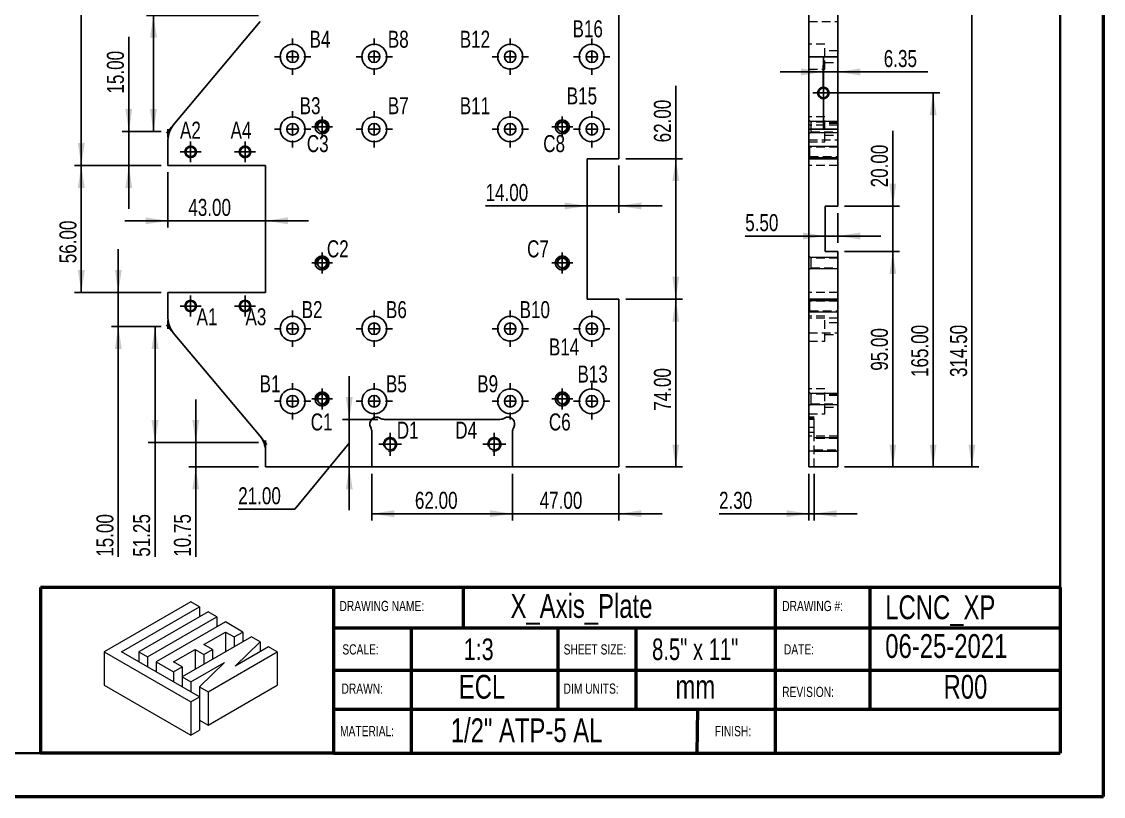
# Model space of a CAD drawing. Header units: millimetres. Extents: x 0 to 279, y 0 to 216.
# Drawn here: x 120.3 to 279.4, y 0 to 113.9 of the extents above; entities that cross this region are included whole.
import ezdxf

# ---------------------------------------------------------------- set-up
doc = ezdxf.new("R2010")
doc.units = ezdxf.units.MM
doc.linetypes.add('CENTERX2', pattern=[20.32, 12.7, -2.54, 2.54, -2.54])
doc.linetypes.add('HIDDEN', pattern=[1.905, 1.27, -0.635])
for name, color, linetype in [('DIM', 1, 'Continuous'), ('PAGE_BORDER', 7, 'Continuous'), ('TITLE_BLOCK_BORDER', 7, 'Continuous'), ('TITLE_BLOCK_TEXT', 8, 'Continuous')]:
    doc.layers.add(name, color=color, linetype=linetype)
doc.styles.add('SLDTEXTSTYLE0', font='TXT', dxfattribs={"width": 0.75})
doc.styles.add('SLDTEXTSTYLE1', font='TXT', dxfattribs={"width": 0.7})
doc.dimstyles.new('SLDDIMSTYLE0', dxfattribs={"dimtxt": 2.5, "dimasz": 3.302, "dimexe": 0, "dimexo": 0.0625, "dimtad": 1, "dimlfac": 3, "dimrnd": 1e-09, "dimzin": 4, "dimdsep": 46, "dimtxsty": 'SLDTEXTSTYLE0', "dimsah": 1, "dimcen": 0.09, "dimadec": 0, "dimazin": 1, "dimtfac": 1, "dimtmove": 0, "dimatfit": 0, "dimfxl": 0, "dimfrac": 2, "dimtolj": 1, "dimtzin": 12, "dimarcsym": 0})
doc.dimstyles.new('SLDDIMSTYLE1', dxfattribs={"dimtxt": 2.5, "dimasz": 3.302, "dimexe": 0, "dimexo": 0.0625, "dimtad": 1, "dimlfac": 3, "dimrnd": 1e-09, "dimzin": 4, "dimdsep": 46, "dimtxsty": 'SLDTEXTSTYLE0', "dimsah": 1, "dimcen": 0.09, "dimadec": 0, "dimazin": 1, "dimtfac": 1, "dimtofl": 0, "dimtmove": 0, "dimatfit": 3, "dimfxl": 0, "dimfrac": 2, "dimtolj": 1, "dimtzin": 12, "dimarcsym": 0})
doc.dimstyles.new('SLDDIMSTYLE2', dxfattribs={"dimtxt": 2.5, "dimasz": 3.302, "dimexe": 0, "dimexo": 0.0625, "dimtad": 1, "dimlfac": 3, "dimrnd": 1e-09, "dimzin": 12, "dimdsep": 46, "dimtxsty": 'SLDTEXTSTYLE0', "dimsah": 1, "dimcen": 0.09, "dimadec": 0, "dimazin": 3, "dimtfac": 1, "dimtofl": 0, "dimtmove": 0, "dimatfit": 3, "dimfxl": 0, "dimfrac": 2, "dimtolj": 1, "dimtzin": 12, "dimarcsym": 0})
doc.dimstyles.new('SLDDIMSTYLE3', dxfattribs={"dimtxt": 2.5, "dimasz": 3.302, "dimexe": 0, "dimexo": 0.0625, "dimtad": 1, "dimlfac": 3, "dimrnd": 1e-09, "dimzin": 12, "dimdsep": 46, "dimtxsty": 'SLDTEXTSTYLE0', "dimsah": 1, "dimcen": 0.09, "dimadec": 0, "dimazin": 3, "dimtfac": 1, "dimtmove": 0, "dimatfit": 0, "dimfxl": 0, "dimfrac": 2, "dimtolj": 1, "dimtzin": 12, "dimarcsym": 0})

# ---------------------------------------------------------------- blocks, each defined once
blk = doc.blocks.new('Lien3D Logo')
at = {"color": 7, "linetype": 'Continuous', "lineweight": 18}
for p, q in [((10.61, 16.33), (0, 10.21)), ((11.67, 15.71), (10.61, 16.33)), ((2.13, 10.21), (11.67, 15.71)), ((12.73, 15.1), (4.26, 10.21)), ((11.67, 15.71), (11.67, 14.49)), ((13.8, 14.49), (12.73, 15.1)), ((5.32, 9.59), (13.8, 14.49)), ((14.86, 13.87), (6.38, 8.98)), ((13.8, 14.49), (13.8, 13.26)), ((16.99, 12.64), (14.86, 13.87)), ((18.05, 12.03), (9.57, 7.13)), ((12.22, 11.12), (14.86, 12.64)), ((14.86, 12.64), (15.93, 12.03)), ((14.86, 12.64), (14.86, 10.19)), ((15.93, 12.03), (16.99, 12.64)), ((15.93, 12.03), (15.93, 10.8)), ((16.99, 12.64), (16.99, 11.42)), ((19.12, 11.42), (18.05, 12.03)), ((13.28, 10.5), (12.22, 11.12)), ((16.04, 8.45), (19.12, 11.42)), ((20.15, 10.82), (16.04, 8.45)), ((19.12, 11.42), (19.12, 10.22)), ((21.21, 10.21), (20.15, 10.82)), ((0, 10.21), (0, 6.12)), ((0, 10.21), (10.61, 4.08)), ((11.67, 4.7), (2.13, 10.21)), ((4.26, 10.21), (4.26, 8.98)), ((4.26, 10.21), (5.32, 9.59)), ((5.32, 9.59), (5.32, 8.36)), ((8.51, 8.98), (11.15, 10.5)), ((11.15, 10.5), (12.22, 9.89)), ((11.15, 10.5), (11.15, 8.05)), ((12.22, 9.89), (13.28, 10.5)), ((12.22, 9.89), (12.22, 8.66)), ((12.73, 5.31), (21.21, 10.21)), ((13.28, 10.5), (13.28, 9.28)), ((21.21, 10.21), (21.21, 6.12)), ((6.38, 8.98), (8.51, 7.75)), ((6.38, 8.98), (6.38, 7.75)), ((9.57, 8.36), (8.51, 8.98)), ((8.51, 7.75), (9.57, 8.36)), ((9.57, 8.36), (9.57, 7.13)), ((10.64, 6.52), (14.75, 8.89)), ((14.75, 8.89), (11.67, 5.93)), ((8.51, 7.75), (8.51, 6.52)), ((9.57, 7.13), (10.64, 6.52)), ((9.57, 7.13), (9.57, 5.91)), ((0, 6.12), (10.61, 0)), ((10.64, 6.52), (10.64, 5.29)), ((11.67, 5.93), (12.73, 5.31)), ((11.67, 5.93), (11.67, 4.7)), ((12.73, 1.23), (21.21, 6.12)), ((12.73, 5.31), (12.73, 1.23)), ((10.61, 4.08), (11.67, 4.7)), ((10.61, 4.08), (10.61, 0)), ((11.67, 4.7), (11.67, 0.61)), ((11.67, 1.84), (12.73, 1.23)), ((10.61, 0), (11.67, 0.61))]:
    blk.add_line(p, q, dxfattribs=at)
blk = doc.blocks.new('_D_1')
at = {"layer": 'DIM'}
for p, q in [((140.82, 153.26), (128.07, 153.26)), ((129.07, 153.26), (129.07, 92.76)), ((140.82, 92.76), (128.07, 92.76))]:
    blk.add_line(p, q, dxfattribs=at)
for points in [[(129.07, 153.26), (128.56, 149.96), (129.58, 149.96)], [(129.07, 92.76), (129.58, 96.07), (128.56, 96.07)]]:
    blk.add_solid(points, dxfattribs=at)
at = {"layer": 'DIM', "insert": (125.85, 126.27), "char_height": 2.5, "attachment_point": 1, "rotation": 90, "style": 'SLDTEXTSTYLE0'}
blk.add_mtext('181.50', dxfattribs=at)
blk = doc.blocks.new('_D_3')
at = {"layer": 'DIM'}
for p, q in [((139.68, 114.84), (139.68, 135.5)), ((155.15, 114.84), (138.68, 114.84)), ((139.68, 114.84), (139.68, 97.76)), ((140.82, 97.76), (138.68, 97.76))]:
    blk.add_line(p, q, dxfattribs=at)
for points in [[(139.68, 114.84), (139.17, 111.54), (140.19, 111.54)], [(139.68, 97.76), (140.19, 101.07), (139.17, 101.07)]]:
    blk.add_solid(points, dxfattribs=at)
at = {"layer": 'DIM', "insert": (136.46, 127.19), "char_height": 2.5, "attachment_point": 1, "rotation": 90, "style": 'SLDTEXTSTYLE0'}
blk.add_mtext('51.25', dxfattribs=at)
blk = doc.blocks.new('_D_4')
at = {"layer": 'DIM'}
for p, q in [((136.06, 97.76), (136.06, 111.66)), ((140.82, 97.76), (135.06, 97.76)), ((136.06, 97.76), (136.06, 92.76)), ((140.82, 92.76), (135.06, 92.76)), ((136.06, 92.76), (136.06, 86.41))]:
    blk.add_line(p, q, dxfattribs=at)
for points in [[(136.06, 97.76), (136.56, 101.07), (135.55, 101.07)], [(136.06, 92.76), (135.55, 89.46), (136.56, 89.46)]]:
    blk.add_solid(points, dxfattribs=at)
at = {"layer": 'DIM', "insert": (132.83, 103.34), "char_height": 2.5, "attachment_point": 1, "rotation": 90, "style": 'SLDTEXTSTYLE0'}
blk.add_mtext('15.00', dxfattribs=at)
blk = doc.blocks.new('_D_5')
at = {"layer": 'DIM'}
for p, q in [((145.9, 52.01), (145.9, 58.36)), ((155.15, 52.01), (144.9, 52.01)), ((145.9, 52.01), (145.9, 48.43)), ((155.15, 48.43), (144.9, 48.43)), ((145.9, 48.43), (145.9, 35.23))]:
    blk.add_line(p, q, dxfattribs=at)
for points in [[(145.9, 52.01), (146.41, 55.32), (145.4, 55.32)], [(145.9, 48.43), (145.4, 45.13), (146.41, 45.13)]]:
    blk.add_solid(points, dxfattribs=at)
at = {"layer": 'DIM', "insert": (142.68, 35.23), "char_height": 2.5, "attachment_point": 1, "rotation": 90, "style": 'SLDTEXTSTYLE0'}
blk.add_mtext('10.75', dxfattribs=at)
blk = doc.blocks.new('_D_6')
at = {"layer": 'DIM'}
for p, q in [((140.82, 69.1), (138.91, 69.1)), ((139.91, 52.01), (139.91, 69.1)), ((155.15, 52.01), (138.91, 52.01)), ((139.91, 52.01), (139.91, 35.23))]:
    blk.add_line(p, q, dxfattribs=at)
for points in [[(139.91, 69.1), (139.4, 65.79), (140.42, 65.79)], [(139.91, 52.01), (140.42, 55.32), (139.4, 55.32)]]:
    blk.add_solid(points, dxfattribs=at)
at = {"layer": 'DIM', "insert": (136.69, 35.23), "char_height": 2.5, "attachment_point": 1, "rotation": 90, "style": 'SLDTEXTSTYLE0'}
blk.add_mtext('51.25', dxfattribs=at)
blk = doc.blocks.new('_D_7')
at = {"layer": 'DIM'}
for p, q in [((134.51, 74.1), (134.51, 80.45)), ((140.82, 74.1), (133.51, 74.1)), ((134.51, 69.1), (134.51, 74.1)), ((140.82, 69.1), (133.51, 69.1)), ((134.51, 69.1), (134.51, 35.23))]:
    blk.add_line(p, q, dxfattribs=at)
for points in [[(134.51, 74.1), (135.02, 77.4), (134.01, 77.4)], [(134.51, 69.1), (134.01, 65.79), (135.02, 65.79)]]:
    blk.add_solid(points, dxfattribs=at)
at = {"layer": 'DIM', "insert": (131.29, 35.23), "char_height": 2.5, "attachment_point": 1, "rotation": 90, "style": 'SLDTEXTSTYLE0'}
blk.add_mtext('15.00', dxfattribs=at)
blk = doc.blocks.new('_D_8')
at = {"layer": 'DIM'}
for p, q in [((171.82, 47.43), (171.82, 40.56)), ((192.49, 47.43), (192.49, 40.56)), ((192.49, 41.56), (171.82, 41.56))]:
    blk.add_line(p, q, dxfattribs=at)
for points in [[(171.82, 41.56), (175.12, 41.05), (175.12, 42.07)], [(192.49, 41.56), (189.18, 42.07), (189.18, 41.05)]]:
    blk.add_solid(points, dxfattribs=at)
at = {"layer": 'DIM', "insert": (178.14, 44.78), "char_height": 2.5, "attachment_point": 1, "style": 'SLDTEXTSTYLE0'}
blk.add_mtext('62.00', dxfattribs=at)
blk = doc.blocks.new('_D_9')
at = {"layer": 'DIM'}
for p, q in [((168.48, 55.43), (168.48, 61.78)), ((172.68, 55.43), (167.48, 55.43)), ((168.48, 55.43), (168.48, 48.43)), ((168.48, 51.93), (160.46, 42.23)), ((168.48, 48.43), (168.48, 42.08)), ((160.46, 42.23), (152.15, 42.23))]:
    blk.add_line(p, q, dxfattribs=at)
for points in [[(168.48, 55.43), (168.99, 58.73), (167.97, 58.73)], [(168.48, 48.43), (167.97, 45.13), (168.99, 45.13)]]:
    blk.add_solid(points, dxfattribs=at)
at = {"layer": 'DIM', "insert": (152.15, 45.45), "char_height": 2.5, "attachment_point": 1, "style": 'SLDTEXTSTYLE0'}
blk.add_mtext('21.00', dxfattribs=at)
blk = doc.blocks.new('_D_12')
at = {"layer": 'DIM'}
for p, q in [((192.49, 47.43), (192.49, 40.56)), ((208.15, 47.43), (208.15, 40.56)), ((192.49, 41.56), (186.14, 41.56)), ((192.49, 41.56), (208.15, 41.56)), ((208.15, 41.56), (214.5, 41.56))]:
    blk.add_line(p, q, dxfattribs=at)
for points in [[(192.49, 41.56), (189.18, 42.07), (189.18, 41.05)], [(208.15, 41.56), (211.46, 41.05), (211.46, 42.07)]]:
    blk.add_solid(points, dxfattribs=at)
at = {"layer": 'DIM', "insert": (196.49, 44.78), "char_height": 2.5, "attachment_point": 1, "style": 'SLDTEXTSTYLE0'}
blk.add_mtext('47.00', dxfattribs=at)
blk = doc.blocks.new('_D_14')
at = {"layer": 'DIM'}
for p, q in [((216.51, 93.76), (216.51, 104.47)), ((209.15, 93.76), (217.51, 93.76)), ((216.51, 93.76), (216.51, 73.1)), ((209.15, 73.1), (217.51, 73.1))]:
    blk.add_line(p, q, dxfattribs=at)
for points in [[(216.51, 93.76), (216, 90.46), (217.02, 90.46)], [(216.51, 73.1), (217.02, 76.4), (216, 76.4)]]:
    blk.add_solid(points, dxfattribs=at)
at = {"layer": 'DIM', "insert": (213.29, 96.16), "char_height": 2.5, "attachment_point": 1, "rotation": 90, "style": 'SLDTEXTSTYLE0'}
blk.add_mtext('62.00', dxfattribs=at)
blk = doc.blocks.new('_D_15')
at = {"layer": 'DIM'}
for p, q in [((208.15, 92.76), (208.15, 85.82)), ((203.49, 86.82), (188.53, 86.82)), ((208.15, 86.82), (203.49, 86.82)), ((208.15, 86.82), (214.5, 86.82))]:
    blk.add_line(p, q, dxfattribs=at)
for points in [[(203.49, 86.82), (200.18, 87.33), (200.18, 86.31)], [(208.15, 86.82), (211.46, 86.31), (211.46, 87.33)]]:
    blk.add_solid(points, dxfattribs=at)
at = {"layer": 'DIM', "insert": (188.53, 90.04), "char_height": 2.5, "attachment_point": 1, "style": 'SLDTEXTSTYLE0'}
blk.add_mtext('14.00', dxfattribs=at)
blk = doc.blocks.new('_D_16')
at = {"layer": 'DIM'}
for p, q in [((209.15, 73.1), (217.51, 73.1)), ((216.51, 73.1), (216.51, 48.43)), ((209.15, 48.43), (217.51, 48.43))]:
    blk.add_line(p, q, dxfattribs=at)
for points in [[(216.51, 73.1), (216, 69.79), (217.02, 69.79)], [(216.51, 48.43), (217.02, 51.73), (216, 51.73)]]:
    blk.add_solid(points, dxfattribs=at)
at = {"layer": 'DIM', "insert": (213.29, 56.7), "char_height": 2.5, "attachment_point": 1, "rotation": 90, "style": 'SLDTEXTSTYLE0'}
blk.add_mtext('74.00', dxfattribs=at)
blk = doc.blocks.new('_D_17')
at = {"layer": 'DIM'}
for p, q in [((140.82, 92.76), (128.07, 92.76)), ((129.07, 92.76), (129.07, 74.1)), ((140.82, 74.1), (128.07, 74.1))]:
    blk.add_line(p, q, dxfattribs=at)
for points in [[(129.07, 92.76), (128.56, 89.46), (129.58, 89.46)], [(129.07, 74.1), (129.58, 77.4), (128.56, 77.4)]]:
    blk.add_solid(points, dxfattribs=at)
at = {"layer": 'DIM', "insert": (125.85, 78.39), "char_height": 2.5, "attachment_point": 1, "rotation": 90, "style": 'SLDTEXTSTYLE0'}
blk.add_mtext('56.00', dxfattribs=at)
blk = doc.blocks.new('_D_18')
at = {"layer": 'DIM'}
for p, q in [((141.82, 91.76), (141.82, 83.63)), ((141.82, 84.63), (135.47, 84.63)), ((156.15, 84.63), (141.82, 84.63)), ((156.15, 84.63), (162.5, 84.63))]:
    blk.add_line(p, q, dxfattribs=at)
for points in [[(141.82, 84.63), (138.52, 85.14), (138.52, 84.12)], [(156.15, 84.63), (159.46, 84.12), (159.46, 85.14)]]:
    blk.add_solid(points, dxfattribs=at)
at = {"layer": 'DIM', "insert": (144.81, 87.85), "char_height": 2.5, "attachment_point": 1, "style": 'SLDTEXTSTYLE0'}
blk.add_mtext('43.00', dxfattribs=at)
blk = doc.blocks.new('SW_CENTERMARKSYMBOL_0')
at = {"layer": 'DIM', "color": 0}
for p, q in [((0, 0.83), (0, 1.67)), ((-0.83, 0), (-1.67, 0)), ((0, 0), (-0.83, 0)), ((0, 0), (0, 0.83)), ((0, 0), (0, -0.83)), ((0, 0), (0.83, 0)), ((0.83, 0), (1.67, 0)), ((0, -0.83), (0, -1.67))]:
    blk.add_line(p, q, dxfattribs=at)
blk = doc.blocks.new('SW_CENTERMARKSYMBOL_1')
at = {"layer": 'DIM', "color": 0}
for p, q in [((0, 0.83), (0, 1.67)), ((-0.83, 0), (-1.67, 0)), ((0, 0), (-0.83, 0)), ((0, 0), (0, 0.83)), ((0, 0), (0, -0.83)), ((0, 0), (0.83, 0)), ((0.83, 0), (1.67, 0)), ((0, -0.83), (0, -1.67))]:
    blk.add_line(p, q, dxfattribs=at)
blk = doc.blocks.new('SW_CENTERMARKSYMBOL_2')
at = {"layer": 'DIM', "color": 0}
for p, q in [((0, 1.67), (0, 2.67)), ((-1.67, 0), (-2.67, 0)), ((0, 0), (-0.83, 0)), ((0, 0), (0, 0.83)), ((0, 0), (0, -0.83)), ((0, 0), (0.83, 0)), ((1.67, 0), (2.67, 0)), ((0, -1.67), (0, -2.67))]:
    blk.add_line(p, q, dxfattribs=at)
blk = doc.blocks.new('SW_CENTERMARKSYMBOL_3')
at = {"layer": 'DIM', "color": 0}
for p, q in [((0, 1.67), (0, 2.67)), ((-1.67, 0), (-2.67, 0)), ((0, 0), (-0.83, 0)), ((0, 0), (0, 0.83)), ((0, 0), (0, -0.83)), ((0, 0), (0.83, 0)), ((1.67, 0), (2.67, 0)), ((0, -1.67), (0, -2.67))]:
    blk.add_line(p, q, dxfattribs=at)
blk = doc.blocks.new('SW_CENTERMARKSYMBOL_4')
at = {"layer": 'DIM', "color": 0}
for p, q in [((0, 1.67), (0, 2.67)), ((-1.67, 0), (-2.67, 0)), ((0, 0), (-0.83, 0)), ((0, 0), (0, 0.83)), ((0, 0), (0, -0.83)), ((0, 0), (0.83, 0)), ((1.67, 0), (2.67, 0)), ((0, -1.67), (0, -2.67))]:
    blk.add_line(p, q, dxfattribs=at)
blk = doc.blocks.new('SW_CENTERMARKSYMBOL_5')
at = {"layer": 'DIM', "color": 0}
for p, q in [((0, 1.67), (0, 2.67)), ((-1.67, 0), (-2.67, 0)), ((0, 0), (-0.83, 0)), ((0, 0), (0, 0.83)), ((0, 0), (0, -0.83)), ((0, 0), (0.83, 0)), ((1.67, 0), (2.67, 0)), ((0, -1.67), (0, -2.67))]:
    blk.add_line(p, q, dxfattribs=at)
blk = doc.blocks.new('SW_CENTERMARKSYMBOL_6')
at = {"layer": 'DIM', "color": 0}
for p, q in [((0, 1.67), (0, 2.67)), ((-1.67, 0), (-2.67, 0)), ((0, 0), (-0.83, 0)), ((0, 0), (0, 0.83)), ((0, 0), (0, -0.83)), ((0, 0), (0.83, 0)), ((1.67, 0), (2.67, 0)), ((0, -1.67), (0, -2.67))]:
    blk.add_line(p, q, dxfattribs=at)
blk = doc.blocks.new('SW_CENTERMARKSYMBOL_7')
at = {"layer": 'DIM', "color": 0}
for p, q in [((0, 1.67), (0, 2.67)), ((-1.67, 0), (-2.67, 0)), ((0, 0), (-0.83, 0)), ((0, 0), (0, 0.83)), ((0, 0), (0, -0.83)), ((0, 0), (0.83, 0)), ((1.67, 0), (2.67, 0)), ((0, -1.67), (0, -2.67))]:
    blk.add_line(p, q, dxfattribs=at)
blk = doc.blocks.new('SW_CENTERMARKSYMBOL_8')
at = {"layer": 'DIM', "color": 0}
for p, q in [((0, 1.67), (0, 2.67)), ((-1.67, 0), (-2.67, 0)), ((0, 0), (-0.83, 0)), ((0, 0), (0, 0.83)), ((0, 0), (0, -0.83)), ((0, 0), (0.83, 0)), ((1.67, 0), (2.67, 0)), ((0, -1.67), (0, -2.67))]:
    blk.add_line(p, q, dxfattribs=at)
blk = doc.blocks.new('SW_CENTERMARKSYMBOL_9')
at = {"layer": 'DIM', "color": 0}
for p, q in [((0, 1.67), (0, 2.67)), ((-1.67, 0), (-2.67, 0)), ((0, 0), (-0.83, 0)), ((0, 0), (0, 0.83)), ((0, 0), (0, -0.83)), ((0, 0), (0.83, 0)), ((1.67, 0), (2.67, 0)), ((0, -1.67), (0, -2.67))]:
    blk.add_line(p, q, dxfattribs=at)
blk = doc.blocks.new('SW_CENTERMARKSYMBOL_10')
at = {"layer": 'DIM', "color": 0}
for p, q in [((0, 1.67), (0, 2.67)), ((-1.67, 0), (-2.67, 0)), ((0, 0), (-0.83, 0)), ((0, 0), (0, 0.83)), ((0, 0), (0, -0.83)), ((0, 0), (0.83, 0)), ((1.67, 0), (2.67, 0)), ((0, -1.67), (0, -2.67))]:
    blk.add_line(p, q, dxfattribs=at)
blk = doc.blocks.new('SW_CENTERMARKSYMBOL_11')
at = {"layer": 'DIM', "color": 0}
for p, q in [((0, 1.67), (0, 2.67)), ((-1.67, 0), (-2.67, 0)), ((0, 0), (-0.83, 0)), ((0, 0), (0, 0.83)), ((0, 0), (0, -0.83)), ((0, 0), (0.83, 0)), ((1.67, 0), (2.67, 0)), ((0, -1.67), (0, -2.67))]:
    blk.add_line(p, q, dxfattribs=at)
blk = doc.blocks.new('SW_CENTERMARKSYMBOL_12')
at = {"layer": 'DIM', "color": 0}
for p, q in [((0, 1.67), (0, 2.67)), ((-1.67, 0), (-2.67, 0)), ((0, 0), (-0.83, 0)), ((0, 0), (0, 0.83)), ((0, 0), (0, -0.83)), ((0, 0), (0.83, 0)), ((1.67, 0), (2.67, 0)), ((0, -1.67), (0, -2.67))]:
    blk.add_line(p, q, dxfattribs=at)
blk = doc.blocks.new('SW_CENTERMARKSYMBOL_13')
at = {"layer": 'DIM', "color": 0}
for p, q in [((0, 1.67), (0, 2.67)), ((-1.67, 0), (-2.67, 0)), ((0, 0), (-0.83, 0)), ((0, 0), (0, 0.83)), ((0, 0), (0, -0.83)), ((0, 0), (0.83, 0)), ((1.67, 0), (2.67, 0)), ((0, -1.67), (0, -2.67))]:
    blk.add_line(p, q, dxfattribs=at)
blk = doc.blocks.new('SW_CENTERMARKSYMBOL_14')
at = {"layer": 'DIM', "color": 0}
for p, q in [((0, 1.67), (0, 2.67)), ((-1.67, 0), (-2.67, 0)), ((0, 0), (-0.83, 0)), ((0, 0), (0, 0.83)), ((0, 0), (0, -0.83)), ((0, 0), (0.83, 0)), ((1.67, 0), (2.67, 0)), ((0, -1.67), (0, -2.67))]:
    blk.add_line(p, q, dxfattribs=at)
blk = doc.blocks.new('SW_CENTERMARKSYMBOL_15')
at = {"layer": 'DIM', "color": 0}
for p, q in [((0, 1.67), (0, 2.67)), ((-1.67, 0), (-2.67, 0)), ((0, 0), (-0.83, 0)), ((0, 0), (0, 0.83)), ((0, 0), (0, -0.83)), ((0, 0), (0.83, 0)), ((1.67, 0), (2.67, 0)), ((0, -1.67), (0, -2.67))]:
    blk.add_line(p, q, dxfattribs=at)
blk = doc.blocks.new('SW_CENTERMARKSYMBOL_16')
at = {"layer": 'DIM', "color": 0}
for p, q in [((0, 1.67), (0, 2.67)), ((-1.67, 0), (-2.67, 0)), ((0, 0), (-0.83, 0)), ((0, 0), (0, 0.83)), ((0, 0), (0, -0.83)), ((0, 0), (0.83, 0)), ((1.67, 0), (2.67, 0)), ((0, -1.67), (0, -2.67))]:
    blk.add_line(p, q, dxfattribs=at)
blk = doc.blocks.new('SW_CENTERMARKSYMBOL_17')
at = {"layer": 'DIM', "color": 0}
for p, q in [((0, 1.67), (0, 2.67)), ((-1.67, 0), (-2.67, 0)), ((0, 0), (-0.83, 0)), ((0, 0), (0, 0.83)), ((0, 0), (0, -0.83)), ((0, 0), (0.83, 0)), ((1.67, 0), (2.67, 0)), ((0, -1.67), (0, -2.67))]:
    blk.add_line(p, q, dxfattribs=at)
blk = doc.blocks.new('SW_CENTERMARKSYMBOL_18')
at = {"layer": 'DIM', "color": 0}
for p, q in [((-0.83, 0), (-1.53, 0)), ((0, 0), (-0.83, 0)), ((0, 0.83), (0, 1.53)), ((0, 0), (0, 0.83)), ((0, 0), (0, -0.83)), ((0, 0), (0.83, 0)), ((0.83, 0), (1.53, 0)), ((0, -0.83), (0, -1.53))]:
    blk.add_line(p, q, dxfattribs=at)
blk = doc.blocks.new('SW_CENTERMARKSYMBOL_19')
at = {"layer": 'DIM', "color": 0}
for p, q in [((-0.83, 0), (-1.53, 0)), ((0, 0), (-0.83, 0)), ((0, 0.83), (0, 1.53)), ((0, 0), (0, 0.83)), ((0, 0), (0, -0.83)), ((0, 0), (0.83, 0)), ((0.83, 0), (1.53, 0)), ((0, -0.83), (0, -1.53))]:
    blk.add_line(p, q, dxfattribs=at)
blk = doc.blocks.new('SW_CENTERMARKSYMBOL_20')
at = {"layer": 'DIM', "color": 0}
for p, q in [((-0.83, 0), (-1.53, 0)), ((0, 0), (-0.83, 0)), ((0, 0.83), (0, 1.53)), ((0, 0), (0, 0.83)), ((0, 0), (0, -0.83)), ((0, 0), (0.83, 0)), ((0.83, 0), (1.53, 0)), ((0, -0.83), (0, -1.53))]:
    blk.add_line(p, q, dxfattribs=at)
blk = doc.blocks.new('SW_CENTERMARKSYMBOL_23')
at = {"layer": 'DIM', "color": 0}
for p, q in [((-0.83, 0), (-1.53, 0)), ((0, 0), (-0.83, 0)), ((0, 0.83), (0, 1.53)), ((0, 0), (0, 0.83)), ((0, 0), (0, -0.83)), ((0, 0), (0.83, 0)), ((0.83, 0), (1.53, 0)), ((0, -0.83), (0, -1.53))]:
    blk.add_line(p, q, dxfattribs=at)
blk = doc.blocks.new('SW_CENTERMARKSYMBOL_24')
at = {"layer": 'DIM', "color": 0}
for p, q in [((-0.83, 0), (-1.53, 0)), ((0, 0), (-0.83, 0)), ((0, 0.83), (0, 1.53)), ((0, 0), (0, 0.83)), ((0, 0), (0, -0.83)), ((0, 0), (0.83, 0)), ((0.83, 0), (1.53, 0)), ((0, -0.83), (0, -1.53))]:
    blk.add_line(p, q, dxfattribs=at)
blk = doc.blocks.new('SW_CENTERMARKSYMBOL_25')
at = {"layer": 'DIM', "color": 0}
for p, q in [((-0.83, 0), (-1.53, 0)), ((0, 0), (-0.83, 0)), ((0, 0.83), (0, 1.53)), ((0, 0), (0, 0.83)), ((0, 0), (0, -0.83)), ((0, 0), (0.83, 0)), ((0.83, 0), (1.53, 0)), ((0, -0.83), (0, -1.53))]:
    blk.add_line(p, q, dxfattribs=at)
blk = doc.blocks.new('SW_CENTERMARKSYMBOL_28')
at = {"layer": 'DIM', "color": 0}
for p, q in [((-0.83, 0), (-1.53, 0)), ((0, 0), (-0.83, 0)), ((0, 0.83), (0, 1.53)), ((0, 0), (0, 0.83)), ((0, 0), (0, -0.83)), ((0, 0), (0.83, 0)), ((0.83, 0), (1.53, 0)), ((0, -0.83), (0, -1.53))]:
    blk.add_line(p, q, dxfattribs=at)
blk = doc.blocks.new('SW_CENTERMARKSYMBOL_29')
at = {"layer": 'DIM', "color": 0}
for p, q in [((-0.83, 0), (-1.53, 0)), ((0, 0), (-0.83, 0)), ((0, 0.83), (0, 1.53)), ((0, 0), (0, 0.83)), ((0, 0), (0, -0.83)), ((0, 0), (0.83, 0)), ((0.83, 0), (1.53, 0)), ((0, -0.83), (0, -1.53))]:
    blk.add_line(p, q, dxfattribs=at)
blk = doc.blocks.new('SW_CENTERMARKSYMBOL_30')
at = {"layer": 'DIM', "color": 0}
for p, q in [((-0.83, 0), (-1.53, 0)), ((0, 0), (-0.83, 0)), ((0, 0.83), (0, 1.53)), ((0, 0), (0, 0.83)), ((0, 0), (0, -0.83)), ((0, 0), (0.83, 0)), ((0.83, 0), (1.53, 0)), ((0, -0.83), (0, -1.53))]:
    blk.add_line(p, q, dxfattribs=at)
blk = doc.blocks.new('SW_CENTERMARKSYMBOL_31')
at = {"layer": 'DIM', "color": 0}
for p, q in [((-0.83, 0), (-1.53, 0)), ((0, 0), (-0.83, 0)), ((0, 0.83), (0, 1.53)), ((0, 0), (0, 0.83)), ((0, 0), (0, -0.83)), ((0, 0), (0.83, 0)), ((0.83, 0), (1.53, 0)), ((0, -0.83), (0, -1.53))]:
    blk.add_line(p, q, dxfattribs=at)
blk = doc.blocks.new('_D_19')
at = {"layer": 'DIM'}
for p, q in [((238.21, 104.43), (238.21, 107.52)), ((238.21, 106.52), (231.86, 106.52)), ((240.33, 106.52), (238.21, 106.52)), ((240.33, 106.52), (253.56, 106.52))]:
    blk.add_line(p, q, dxfattribs=at)
for points in [[(238.21, 106.52), (234.91, 107.03), (234.91, 106.01)], [(240.33, 106.52), (243.63, 106.01), (243.63, 107.03)]]:
    blk.add_solid(points, dxfattribs=at)
at = {"layer": 'DIM', "insert": (247.1, 109.74), "char_height": 2.5, "attachment_point": 1, "style": 'SLDTEXTSTYLE0'}
blk.add_mtext('6.35', dxfattribs=at)
blk = doc.blocks.new('_D_20')
at = {"layer": 'DIM'}
for p, q in [((239.21, 103.43), (255.36, 103.43)), ((254.36, 48.43), (254.36, 103.43)), ((241.33, 48.43), (255.36, 48.43))]:
    blk.add_line(p, q, dxfattribs=at)
for points in [[(254.36, 103.43), (253.85, 100.13), (254.87, 100.13)], [(254.36, 48.43), (254.87, 51.73), (253.85, 51.73)]]:
    blk.add_solid(points, dxfattribs=at)
at = {"layer": 'DIM', "insert": (251.14, 61.66), "char_height": 2.5, "attachment_point": 1, "rotation": 90, "style": 'SLDTEXTSTYLE0'}
blk.add_mtext('165.00', dxfattribs=at)
blk = doc.blocks.new('_D_21')
at = {"layer": 'DIM'}
for p, q in [((248.43, 86.76), (248.43, 97.86)), ((241.33, 86.76), (249.43, 86.76)), ((248.43, 86.76), (248.43, 80.1)), ((241.33, 80.1), (249.43, 80.1)), ((248.43, 80.1), (248.43, 73.75))]:
    blk.add_line(p, q, dxfattribs=at)
for points in [[(248.43, 86.76), (248.94, 90.07), (247.93, 90.07)], [(248.43, 80.1), (247.93, 76.79), (248.94, 76.79)]]:
    blk.add_solid(points, dxfattribs=at)
at = {"layer": 'DIM', "insert": (245.21, 89.55), "char_height": 2.5, "attachment_point": 1, "rotation": 90, "style": 'SLDTEXTSTYLE0'}
blk.add_mtext('20.00', dxfattribs=at)
blk = doc.blocks.new('_D_22')
at = {"layer": 'DIM'}
for p, q in [((240.33, 85.76), (240.33, 81.39)), ((238.5, 82.39), (226.72, 82.39)), ((240.33, 82.39), (238.5, 82.39)), ((240.33, 82.39), (246.68, 82.39))]:
    blk.add_line(p, q, dxfattribs=at)
for points in [[(238.5, 82.39), (235.2, 82.9), (235.2, 81.88)], [(240.33, 82.39), (243.63, 81.88), (243.63, 82.9)]]:
    blk.add_solid(points, dxfattribs=at)
at = {"layer": 'DIM', "insert": (226.72, 85.61), "char_height": 2.5, "attachment_point": 1, "style": 'SLDTEXTSTYLE0'}
blk.add_mtext('5.50', dxfattribs=at)
blk = doc.blocks.new('_D_23')
at = {"layer": 'DIM'}
for p, q in [((241.33, 80.1), (249.43, 80.1)), ((248.43, 80.1), (248.43, 48.43)), ((241.33, 48.43), (249.43, 48.43))]:
    blk.add_line(p, q, dxfattribs=at)
for points in [[(248.43, 80.1), (247.93, 76.79), (248.94, 76.79)], [(248.43, 48.43), (248.94, 51.73), (247.93, 51.73)]]:
    blk.add_solid(points, dxfattribs=at)
at = {"layer": 'DIM', "insert": (245.21, 62.58), "char_height": 2.5, "attachment_point": 1, "rotation": 90, "style": 'SLDTEXTSTYLE0'}
blk.add_mtext('95.00', dxfattribs=at)
blk = doc.blocks.new('_D_24')
at = {"layer": 'DIM'}
for p, q in [((236.1, 47.43), (236.1, 40.56)), ((236.86, 47.43), (236.86, 40.56)), ((236.1, 41.56), (222.87, 41.56)), ((236.86, 41.56), (236.1, 41.56)), ((236.86, 41.56), (243.21, 41.56))]:
    blk.add_line(p, q, dxfattribs=at)
for points in [[(236.1, 41.56), (232.8, 42.07), (232.8, 41.05)], [(236.86, 41.56), (240.17, 41.05), (240.17, 42.07)]]:
    blk.add_solid(points, dxfattribs=at)
at = {"layer": 'DIM', "insert": (222.87, 44.78), "char_height": 2.5, "attachment_point": 1, "style": 'SLDTEXTSTYLE0'}
blk.add_mtext('2.30', dxfattribs=at)
blk = doc.blocks.new('_D_26')
at = {"layer": 'DIM'}
for p, q in [((241.33, 153.26), (261.07, 153.26)), ((260.07, 48.43), (260.07, 153.26)), ((241.33, 48.43), (261.07, 48.43))]:
    blk.add_line(p, q, dxfattribs=at)
for points in [[(260.07, 153.26), (259.56, 149.96), (260.58, 149.96)], [(260.07, 48.43), (260.58, 51.73), (259.56, 51.73)]]:
    blk.add_solid(points, dxfattribs=at)
at = {"layer": 'DIM', "insert": (256.85, 61.66), "char_height": 2.5, "attachment_point": 1, "rotation": 90, "style": 'SLDTEXTSTYLE0'}
blk.add_mtext('314.50', dxfattribs=at)
blk = doc.blocks.new('SW_CENTERMARKSYMBOL_39')
at = {"layer": 'DIM', "color": 0}
for p, q in [((-0.83, 0), (-1.53, 0)), ((0, 0), (-0.83, 0)), ((0, 0.83), (0, 1.53)), ((0, 0), (0, 0.83)), ((0, 0), (0, -0.83)), ((0, 0), (0.83, 0)), ((0.83, 0), (1.53, 0)), ((0, -0.83), (0, -1.53))]:
    blk.add_line(p, q, dxfattribs=at)

msp = doc.modelspace()

# ---------------------------------------------------------------- linework, layer by layer
at = {"color": 7, "linetype": 'Continuous', "lineweight": 50}
for p, q in [((279.4, 0), (279.4, 215.9)), ((0, 0), (279.4, 0))]:
    msp.add_line(p, q, dxfattribs=at)
at = {"color": 7, "linetype": 'Continuous', "lineweight": 25}
for p, q in [((208.1536, 93.763), (208.1536, 153.263)), ((236.0981, 93.763), (236.0981, 153.263)), ((240.3314, 93.763), (240.3314, 153.263)), ((155.3738, 113.9154), (142.6001, 98.6924)), ((141.8203, 96.5498), (141.8203, 92.763)), ((141.8203, 92.763), (156.1536, 92.763)), ((156.1536, 92.763), (156.1536, 74.0964)), ((203.487, 93.763), (203.487, 73.0964)), ((208.1536, 93.763), (203.487, 93.763)), ((236.0981, 93.763), (240.3314, 93.763)), ((236.0981, 93.763), (236.0981, 73.0964)), ((240.3314, 93.763), (240.3314, 86.763)), ((238.4981, 86.763), (240.3314, 86.763)), ((238.4981, 86.763), (238.4981, 80.0964)), ((238.4981, 80.0964), (240.3314, 80.0964)), ((240.3314, 80.0964), (240.3314, 73.0964)), ((141.8203, 74.0964), (141.8203, 70.3096)), ((156.1536, 74.0964), (141.8203, 74.0964)), ((208.1536, 73.0964), (203.487, 73.0964)), ((208.1536, 48.4297), (208.1536, 73.0964)), ((236.0981, 73.0964), (240.3314, 73.0964)), ((236.0981, 48.4297), (236.0981, 73.0964)), ((240.3314, 48.4297), (240.3314, 73.0964)), ((142.6001, 68.167), (155.3738, 52.944)), ((190.6232, 55.4297), (173.684, 55.4297)), ((171.8203, 53.566), (171.8203, 48.4297)), ((192.487, 48.4297), (192.487, 53.566)), ((156.1536, 50.8013), (156.1536, 48.4297)), ((156.1536, 48.4297), (171.8203, 48.4297)), ((171.8203, 48.4297), (192.487, 48.4297)), ((192.487, 48.4297), (208.1536, 48.4297)), ((236.0981, 48.4297), (240.3314, 48.4297))]:
    msp.add_line(p, q, dxfattribs=at)
at = {"color": 7, "linetype": 'HIDDEN', "lineweight": 18}
for p, q in [((236.0981, 113.9154), (240.3314, 113.9154)), ((238.4314, 110.5964), (236.0981, 110.5964)), ((238.4314, 108.763), (238.4314, 110.5964)), ((240.3314, 109.613), (238.4314, 109.613)), ((238.4314, 106.9297), (238.4314, 108.763)), ((236.0981, 106.9297), (238.4314, 106.9297)), ((238.4314, 107.913), (240.3314, 107.913)), ((238.4314, 99.9297), (236.0981, 99.9297)), ((236.4314, 99.1297), (236.0981, 99.463)), ((240.3314, 98.6924), (236.0981, 98.6924)), ((236.4314, 98.4297), (236.4314, 99.1297)), ((240.3314, 99.1297), (236.4314, 99.1297)), ((238.4314, 98.0964), (238.4314, 99.9297)), ((240.3314, 98.9464), (238.4314, 98.9464)), ((236.0981, 97.3964), (236.4314, 97.7297)), ((236.4314, 97.7297), (236.4314, 98.4297)), ((236.4314, 97.7297), (240.3314, 97.7297)), ((238.4314, 96.263), (238.4314, 98.0964)), ((238.4314, 97.2464), (240.3314, 97.2464)), ((236.0981, 96.5498), (240.3314, 96.5498)), ((236.0981, 96.263), (238.4314, 96.263)), ((236.2398, 95.463), (236.0981, 95.6047)), ((236.0981, 93.9214), (236.2398, 94.063)), ((236.2398, 94.763), (236.2398, 95.463)), ((240.3314, 95.463), (236.2398, 95.463)), ((236.2398, 94.063), (236.2398, 94.763)), ((236.2398, 94.063), (240.3314, 94.063)), ((240.3314, 92.763), (236.0981, 92.763)), ((236.4314, 79.1297), (236.0981, 79.463)), ((236.4314, 78.4297), (236.4314, 79.1297)), ((240.3314, 79.1297), (236.4314, 79.1297)), ((236.4314, 77.7297), (236.4314, 78.4297)), ((236.0981, 77.3964), (236.4314, 77.7297)), ((236.4314, 77.7297), (240.3314, 77.7297)), ((240.3314, 74.0964), (236.0981, 74.0964)), ((236.2398, 72.7964), (236.0981, 72.938)), ((236.2398, 72.0964), (236.2398, 72.7964)), ((240.3314, 72.7964), (236.2398, 72.7964)), ((236.2398, 71.3964), (236.2398, 72.0964)), ((236.0981, 71.2547), (236.2398, 71.3964)), ((238.4314, 70.5964), (236.0981, 70.5964)), ((240.3314, 70.3096), (236.0981, 70.3096)), ((236.2398, 71.3964), (240.3314, 71.3964)), ((238.4314, 68.763), (238.4314, 70.5964)), ((240.3314, 69.613), (238.4314, 69.613)), ((238.4314, 66.9297), (238.4314, 68.763)), ((236.0981, 68.167), (240.3314, 68.167)), ((236.0981, 66.9297), (238.4314, 66.9297)), ((238.4314, 67.913), (240.3314, 67.913)), ((238.4314, 59.9297), (236.0981, 59.9297)), ((236.4314, 59.1297), (236.0981, 59.463)), ((236.4314, 58.4297), (236.4314, 59.1297)), ((240.3314, 59.1297), (236.4314, 59.1297)), ((238.4314, 58.0964), (238.4314, 59.9297)), ((240.3314, 58.9464), (238.4314, 58.9464)), ((236.0981, 57.3964), (236.4314, 57.7297)), ((236.4314, 57.7297), (236.4314, 58.4297)), ((236.4314, 57.7297), (240.3314, 57.7297)), ((238.4314, 56.263), (238.4314, 58.0964)), ((236.0981, 56.263), (238.4314, 56.263)), ((236.8648, 55.7559), (236.0981, 55.7559)), ((236.8648, 54.2459), (236.8648, 55.7559)), ((238.4314, 57.2464), (240.3314, 57.2464)), ((236.0981, 55.6161), (236.8648, 55.6161)), ((236.8648, 55.4297), (236.0981, 55.4297)), ((236.8648, 54.2459), (236.0981, 54.2459)), ((236.8648, 53.566), (236.8648, 54.2459)), ((236.0981, 53.566), (236.8648, 53.566)), ((240.3314, 52.944), (236.0981, 52.944)), ((236.8648, 48.4297), (236.8648, 53.566)), ((240.3314, 52.5964), (236.8648, 52.5964)), ((236.8648, 50.9297), (240.3314, 50.9297)), ((236.0981, 50.8013), (240.3314, 50.8013))]:
    msp.add_line(p, q, dxfattribs=at)
at = {"color": 7, "linetype": 'CENTERX2'}
for p, q in [((240.3314, 108.763), (236.0981, 108.763)), ((238.2148, 108.763), (238.2148, 98.0964)), ((240.3314, 98.0964), (236.0981, 98.0964))]:
    msp.add_line(p, q, dxfattribs=at)
at = {"color": 7, "linetype": 'Continuous', "lineweight": 18}
for p, q in [((236.2981, 99.263), (240.3314, 99.263)), ((236.2981, 99.263), (240.3314, 99.263)), ((236.2981, 97.5964), (240.3314, 97.5964)), ((236.2981, 97.5964), (240.3314, 97.5964)), ((236.2398, 95.5964), (240.3314, 95.5964)), ((236.2398, 95.5964), (240.3314, 95.5964)), ((236.2398, 93.9297), (240.3314, 93.9297)), ((236.2398, 93.9297), (240.3314, 93.9297)), ((236.2981, 79.263), (240.3314, 79.263)), ((236.2981, 79.263), (240.3314, 79.263)), ((236.2981, 77.5964), (240.3314, 77.5964)), ((236.2981, 77.5964), (240.3314, 77.5964)), ((236.2398, 72.9297), (240.3314, 72.9297)), ((236.2398, 72.9297), (240.3314, 72.9297)), ((236.2398, 71.263), (240.3314, 71.263)), ((236.2398, 71.263), (240.3314, 71.263)), ((236.2981, 59.263), (240.3314, 59.263)), ((236.2981, 59.263), (240.3314, 59.263)), ((236.2981, 57.5964), (240.3314, 57.5964)), ((236.2981, 57.5964), (240.3314, 57.5964)), ((236.8648, 52.763), (240.3314, 52.763)), ((236.8648, 52.763), (240.3314, 52.763)), ((236.8648, 50.763), (240.3314, 50.763)), ((236.8648, 50.763), (240.3314, 50.763))]:
    msp.add_line(p, q, dxfattribs=at)
at = {"color": 7, "linetype": 'Continuous', "lineweight": 25}
for centre, radius in [((160.1536, 108.763), 1.8333), ((172.1536, 108.763), 1.8333), ((192.1536, 108.763), 1.8333), ((204.1536, 108.763), 1.8333), ((160.1536, 108.763), 0.85), ((172.1536, 108.763), 0.85), ((192.1536, 108.763), 0.85), ((204.1536, 108.763), 0.85), ((238.2148, 103.4297), 0.7), ((160.1536, 98.0964), 1.8333), ((160.1536, 98.0964), 0.85), ((164.487, 98.4297), 1.0333), ((164.487, 98.4297), 0.7), ((172.1536, 98.0964), 1.8333), ((172.1536, 98.0964), 0.85), ((192.1536, 98.0964), 1.8333), ((192.1536, 98.0964), 0.85), ((199.8203, 98.4297), 1.0333), ((199.8203, 98.4297), 0.7), ((204.1536, 98.0964), 1.8333), ((204.1536, 98.0964), 0.85), ((145.1536, 94.763), 0.8417), ((153.1536, 94.763), 0.8417), ((145.1536, 94.763), 0.7), ((153.1536, 94.763), 0.7), ((164.487, 78.4297), 1.0333), ((164.487, 78.4297), 0.7), ((199.8203, 78.4297), 1.0333), ((199.8203, 78.4297), 0.7), ((145.1536, 72.0964), 0.8417), ((145.1536, 72.0964), 0.7), ((153.1536, 72.0964), 0.8417), ((153.1536, 72.0964), 0.7), ((160.1536, 68.763), 1.8333), ((172.1536, 68.763), 1.8333), ((192.1536, 68.763), 1.8333), ((204.1536, 68.763), 1.8333), ((160.1536, 68.763), 0.85), ((172.1536, 68.763), 0.85), ((192.1536, 68.763), 0.85), ((204.1536, 68.763), 0.85), ((160.1536, 58.0964), 1.8333), ((160.1536, 58.0964), 0.85), ((164.487, 58.4297), 1.0333), ((164.487, 58.4297), 0.7), ((172.1536, 58.0964), 1.8333), ((172.1536, 58.0964), 0.85), ((192.1536, 58.0964), 1.8333), ((192.1536, 58.0964), 0.85), ((199.8203, 58.4297), 1.0333), ((199.8203, 58.4297), 0.7), ((204.1536, 58.0964), 1.8333), ((204.1536, 58.0964), 0.85), ((174.487, 51.763), 0.8333), ((189.8203, 51.763), 0.8333)]:
    msp.add_circle(centre, radius, dxfattribs=at)
at = {"color": 7, "linetype": 'CENTERX2'}
msp.add_circle((238.2148, 103.4297), 0.8333, dxfattribs=at)
at = {"color": 7, "linetype": 'Continuous', "lineweight": 18}
for centre, radius in [((238.2148, 103.4297), 0.8333), ((164.487, 98.4297), 0.8333), ((199.8203, 98.4297), 0.8333), ((145.1536, 94.763), 0.8333), ((153.1536, 94.763), 0.8333), ((164.487, 78.4297), 0.8333), ((199.8203, 78.4297), 0.8333), ((145.1536, 72.0964), 0.8333), ((153.1536, 72.0964), 0.8333), ((164.487, 58.4297), 0.8333), ((199.8203, 58.4297), 0.8333), ((174.487, 51.763), 1), ((189.8203, 51.763), 1)]:
    msp.add_arc(centre, radius, 255, 195, dxfattribs=at)
at = {"color": 7, "linetype": 'Continuous', "lineweight": 25}
for centre, radius, start, end in [((145.1536, 96.5498), 3.3333, 140, 180), ((145.1536, 70.3096), 3.3333, 180, 220), ((172.4941, 54.7559), 1, 59.337768, 210.662232), ((191.8132, 54.7559), 1, 329.337768, 120.662232), ((170.487, 53.566), 1.3333, 0, 30.662232), ((173.684, 56.763), 1.3333, 239.337768, 270), ((190.6232, 56.763), 1.3333, 270, 300.662232), ((193.8203, 53.566), 1.3333, 149.337768, 180), ((152.8203, 50.8013), 3.3333, 0, 40)]:
    msp.add_arc(centre, radius, start, end, dxfattribs=at)
at = {"layer": 'DIM'}
for p, q in [((142.3859, 98.4371), (141.606, 97.5077)), ((141.8203, 96.8831), (141.8203, 98.0964)), ((142.3859, 68.4223), (141.606, 69.3517)), ((141.8203, 69.9763), (141.8203, 68.763)), ((155.588, 52.6886), (156.3679, 51.7592)), ((156.1536, 51.1347), (156.1536, 52.3479))]:
    msp.add_line(p, q, dxfattribs=at)
at = {"layer": 'PAGE_BORDER', "lineweight": 35}
for p in [(273.05, 209.55), (6.35, 6.35)]:
    msp.add_line(p, (273.05, 6.35), dxfattribs=at)
at = {"layer": 'TITLE_BLOCK_BORDER', "lineweight": 50}
for p, q in [((123.0873, 30.7079), (123.0873, 6.35)), ((166.1797, 30.7079), (123.0873, 30.7079)), ((166.1797, 30.7079), (166.1797, 6.35)), ((273.05, 30.7079), (166.1797, 30.7079)), ((185.238, 30.7079), (185.238, 24.7778)), ((231.1258, 30.7079), (231.1258, 6.35)), ((245.0295, 30.7079), (245.0295, 12.839)), ((273.05, 30.7079), (273.05, 6.35)), ((273.05, 24.7327), (166.1797, 24.7327)), ((177.6057, 24.7327), (177.6057, 6.35)), ((199.1605, 24.7327), (199.1605, 12.839)), ((210.638, 24.7327), (210.638, 12.839)), ((273.05, 18.5181), (166.1797, 18.5181)), ((166.3596, 12.839), (273.05, 12.839)), ((219.7048, 12.839), (219.6149, 6.35)), ((166.1797, 6.35), (123.0873, 6.35)), ((166.1797, 6.35), (273.05, 6.35))]:
    msp.add_line(p, q, dxfattribs=at)

# ---------------------------------------------------------------- block references
at = {"layer": 'DIM'}
for name, p in [('SW_CENTERMARKSYMBOL_17', (160.1536, 108.763)), ('SW_CENTERMARKSYMBOL_14', (172.1536, 108.763)), ('SW_CENTERMARKSYMBOL_12', (192.1536, 108.763)), ('SW_CENTERMARKSYMBOL_10', (204.1536, 108.763)), ('SW_CENTERMARKSYMBOL_39', (238.2148, 103.4297)), ('SW_CENTERMARKSYMBOL_16', (160.1536, 98.0964)), ('SW_CENTERMARKSYMBOL_15', (172.1536, 98.0964)), ('SW_CENTERMARKSYMBOL_13', (192.1536, 98.0964)), ('SW_CENTERMARKSYMBOL_11', (204.1536, 98.0964)), ('SW_CENTERMARKSYMBOL_20', (164.487, 98.4297)), ('SW_CENTERMARKSYMBOL_25', (199.8203, 98.4297)), ('SW_CENTERMARKSYMBOL_28', (145.1536, 94.763)), ('SW_CENTERMARKSYMBOL_29', (153.1536, 94.763)), ('SW_CENTERMARKSYMBOL_19', (164.487, 78.4297)), ('SW_CENTERMARKSYMBOL_24', (199.8203, 78.4297)), ('SW_CENTERMARKSYMBOL_31', (145.1536, 72.0964)), ('SW_CENTERMARKSYMBOL_30', (153.1536, 72.0964)), ('SW_CENTERMARKSYMBOL_6', (160.1536, 68.763)), ('SW_CENTERMARKSYMBOL_9', (172.1536, 68.763)), ('SW_CENTERMARKSYMBOL_2', (192.1536, 68.763)), ('SW_CENTERMARKSYMBOL_3', (204.1536, 68.763)), ('SW_CENTERMARKSYMBOL_7', (160.1536, 58.0964)), ('SW_CENTERMARKSYMBOL_8', (172.1536, 58.0964)), ('SW_CENTERMARKSYMBOL_4', (192.1536, 58.0964)), ('SW_CENTERMARKSYMBOL_5', (204.1536, 58.0964)), ('SW_CENTERMARKSYMBOL_18', (164.487, 58.4297)), ('SW_CENTERMARKSYMBOL_23', (199.8203, 58.4297)), ('SW_CENTERMARKSYMBOL_1', (174.487, 51.763)), ('SW_CENTERMARKSYMBOL_0', (189.8203, 51.763))]:
    msp.add_blockref(name, p, dxfattribs=at)
at = {"layer": 'TITLE_BLOCK_BORDER', "xscale": 1.2, "yscale": 1.2, "zscale": 1.2}
msp.add_blockref('Lien3D Logo', (132.4321, 8.9975), dxfattribs=at)

# ---------------------------------------------------------------- texts
at = {"layer": 'DIM', "char_height": 2.5, "attachment_point": 1, "style": 'SLDTEXTSTYLE0'}
for s, insert in [('B16', (201.3267, 114.1122)), ('B4', (162.6403, 112.5825)), ('B8', (174.1572, 112.5825)), ('B12', (184.7377, 112.5825)), ('B15', (200.4737, 104.2506)), ('B3', (161.1911, 102.8015)), ('B7', (174.1572, 102.8015)), ('B11', (184.7377, 102.8015)), ('A2', (143.5893, 99.201)), ('A4', (151.0257, 99.201)), ('C3', (162.2427, 97.2321)), ('C8', (197.0143, 97.2321)), ('C2', (165.1905, 81.7585)), ('C7', (194.6403, 81.7585)), ('A1', (146.0294, 71.7687)), ('A3', (153.2191, 71.7687)), ('B2', (161.4827, 72.8245)), ('B6', (173.8879, 72.8245)), ('B10', (193.5406, 72.8245)), ('B14', (197.844, 67.3309)), ('B13', (202.0496, 63.3463)), ('B1', (155.3072, 61.9154)), ('B5', (173.8879, 61.9154)), ('B9', (187.3072, 61.9154)), ('C1', (162.8135, 56.3)), ('C6', (197.844, 56.3)), ('D1', (175.4714, 55.0933)), ('D4', (184.0678, 55.0933))]:
    msp.add_mtext(s, dxfattribs=dict(at, insert=insert))
at = {"layer": 'TITLE_BLOCK_TEXT', "attachment_point": 1}
for s, insert, char_height, style in [('DRAWING NAME:', (167.0419, 28.7409), 1.5, 'SLDTEXTSTYLE0'), ('X_Axis_Plate', (192.2026, 29.7459), 3.5, 'SLDTEXTSTYLE0'), ('DRAWING #:', (232.1641, 28.7457), 1.5, 'SLDTEXTSTYLE0'), ('LCNC_XP', (247.3207, 29.5507), 3.5, 'SLDTEXTSTYLE0'), ('06-25-2021', (247.3207, 23.8553), 3.5, 'SLDTEXTSTYLE0'), ('SCALE:', (167.4667, 22.3605), 1.5, 'SLDTEXTSTYLE0'), ('1:3', (185.2995, 23.2125), 3.175, 'SLDTEXTSTYLE0'), ('SHEET SIZE:', (200.0126, 22.3605), 1.5, 'SLDTEXTSTYLE0'), ('8.5" x 11"', (213.0235, 23.2125), 3.175, 'SLDTEXTSTYLE1'), ('DATE:', (232.4175, 22.3605), 1.5, 'SLDTEXTSTYLE0'), ('ECL', (184.5931, 17.8651), 3.5, 'SLDTEXTSTYLE0'), ('R00', (255.8938, 17.8651), 3.5, 'SLDTEXTSTYLE0'), ('DRAWN:', (167.3439, 16.5911), 1.5, 'SLDTEXTSTYLE0'), ('DIM UNITS:', (200.0083, 16.5911), 1.5, 'SLDTEXTSTYLE0'), ('mm', (216.4639, 17.8651), 3.5, 'SLDTEXTSTYLE0'), ('REVISION:', (232.1641, 16.1111), 1.5, 'SLDTEXTSTYLE0'), ('1/2" ATP-5 AL', (183.4084, 11.4678), 3.5, 'SLDTEXTSTYLE0'), ('MATERIAL:', (167.1307, 10.3416), 1.5, 'SLDTEXTSTYLE0'), ('FINISH:', (222.2447, 10.3416), 1.5, 'SLDTEXTSTYLE0')]:
    msp.add_mtext(s, dxfattribs=dict(at, insert=insert, char_height=char_height, style=style))

# ---------------------------------------------------------------- dimensions: what is measured, and where the dimension line sits
at = {"layer": 'DIM'}
for base, p1, p2, angle, dimstyle, picture, middle in [((129.0719, 92.763), (141.8203, 153.263), (141.8203, 92.763), 90, 'SLDDIMSTYLE1', '_D_1', (129.0719, 131.3473)), ((260.0715, 153.263), (240.3314, 48.4297), (240.3314, 153.263), 90, 'SLDDIMSTYLE1', '_D_26', (260.0715, 66.7383)), ((139.6815, 97.763), (156.1536, 114.8448), (141.8203, 97.763), 90, 'SLDDIMSTYLE2', '_D_3', (139.6815, 131.3473)), ((136.0558, 92.763), (141.8203, 97.763), (141.8203, 92.763), 90, 'SLDDIMSTYLE0', '_D_4', (136.0558, 107.4988)), ((216.5078, 73.0964), (208.1536, 93.763), (208.1536, 73.0964), 90, 'SLDDIMSTYLE1', '_D_14', (216.5078, 100.3114)), ((254.3584, 103.4297), (240.3314, 48.4297), (238.2148, 103.4297), 90, 'SLDDIMSTYLE1', '_D_20', (254.3584, 66.7383)), ((248.4341, 80.0964), (240.3314, 86.763), (240.3314, 80.0964), 90, 'SLDDIMSTYLE0', '_D_21', (248.4341, 93.7024)), ((129.0719, 74.0964), (141.8203, 92.763), (141.8203, 74.0964), 90, 'SLDDIMSTYLE1', '_D_17', (129.0719, 82.5424)), ((134.5137, 74.0964), (141.8203, 69.0964), (141.8203, 74.0964), 90, 'SLDDIMSTYLE0', '_D_7', (134.5137, 39.3842)), ((248.4341, 48.4297), (240.3314, 80.0964), (240.3314, 48.4297), 90, 'SLDDIMSTYLE1', '_D_23', (248.4341, 66.7383)), ((216.5078, 48.4297), (208.1536, 73.0964), (208.1536, 48.4297), 90, 'SLDDIMSTYLE1', '_D_16', (216.5078, 60.8562)), ((139.909, 69.0964), (156.1536, 52.0146), (141.8203, 69.0964), 90, 'SLDDIMSTYLE2', '_D_6', (139.909, 39.3842)), ((168.4799, 48.4297), (173.684, 55.4297), (156.1536, 48.4297), 90, 'SLDDIMSTYLE0', '_D_9', (168.4799, 51.9297)), ((145.9038, 48.4297), (156.1536, 52.0146), (156.1536, 48.4297), 90, 'SLDDIMSTYLE3', '_D_5', (145.9038, 39.3842)), ((208.1536, 41.5571), (192.487, 48.4297), (208.1536, 48.4297), 0, 'SLDDIMSTYLE0', '_D_12', (200.6478, 41.5571))]:
    dim = msp.add_linear_dim(base=base, p1=p1, p2=p2, angle=angle, dimstyle=dimstyle, dxfattribs=at)
    dim.commit()
    dim.dimension.update_dxf_attribs({"geometry": picture, "text_midpoint": middle, "dimtype": 160})
for base, p1, p2, dimstyle, picture, middle in [((238.2148, 106.5184), (240.3314, 86.763), (238.2148, 103.4297), 'SLDDIMSTYLE3', '_D_19', (250.3314, 106.5184)), ((141.8203, 84.627), (156.1536, 92.763), (141.8203, 92.763), 'SLDDIMSTYLE0', '_D_18', (148.9684, 84.627)), ((203.487, 86.821), (208.1536, 93.763), (203.487, 93.763), 'SLDDIMSTYLE0', '_D_15', (192.6814, 86.821)), ((238.4981, 82.3917), (240.3314, 86.763), (238.4981, 80.0964), 'SLDDIMSTYLE0', '_D_22', (229.9576, 82.3917)), ((171.8203, 41.5571), (192.487, 48.4297), (171.8203, 48.4297), 'SLDDIMSTYLE1', '_D_8', (182.2926, 41.5571)), ((236.0981, 41.5571), (236.8648, 48.4297), (236.0981, 48.4297), 'SLDDIMSTYLE0', '_D_24', (226.0981, 41.5571))]:
    dim = msp.add_linear_dim(base=base, p1=p1, p2=p2, dimstyle=dimstyle, dxfattribs=at)
    dim.commit()
    dim.dimension.update_dxf_attribs({"geometry": picture, "text_midpoint": middle, "dimtype": 160})

doc.saveas('drawing.dxf')
